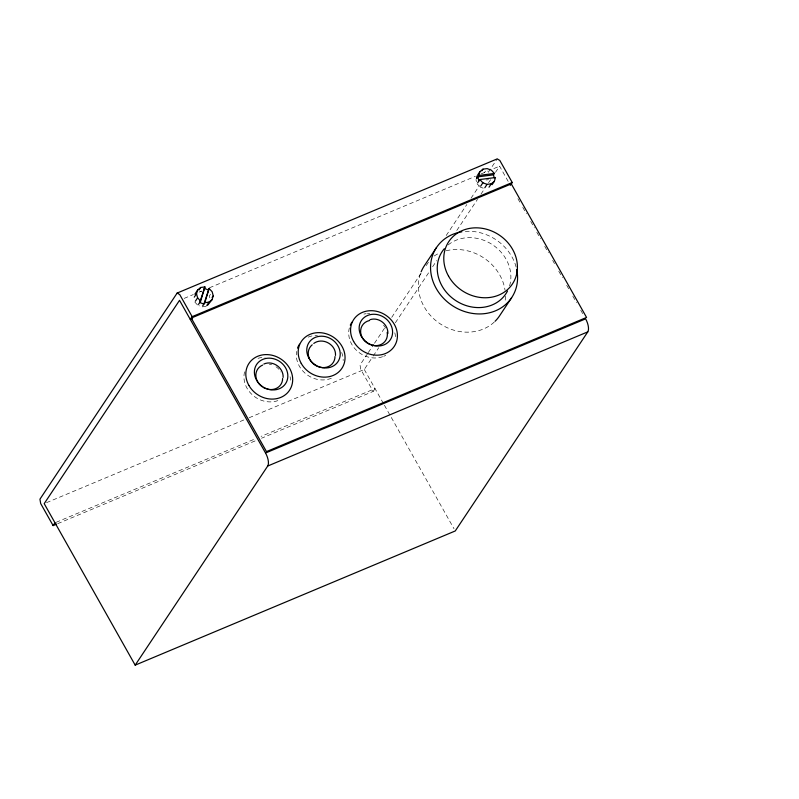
<?xml version="1.0" encoding="UTF-8"?>
<svg xmlns="http://www.w3.org/2000/svg" width="799" height="799" viewBox="0 0 799 799"><rect width="100%" height="100%" fill="white"/><g stroke="black" fill="none" stroke-linecap="round" stroke-linejoin="round"><path stroke-width="0.6" stroke-dasharray="4 3" d="M210.477 294.272L209.348 295.96L210.447 300.034M484.374 172.814L485.492 171.136M367.6 353.617L360.019 365.013L360.739 369.348L373.173 391.42L261.503 438.242M368.289 352.579L373.802 344.299M374.491 343.26L384.838 327.72M391.73 317.363L421.373 272.829M426.207 265.578L428.963 261.433M446.192 235.535L466.876 204.464M471.011 198.252L479.29 185.827M488.249 172.354L497.218 158.891M249.128 417.747L364.264 369.478L372.544 357.033M373.233 355.994L378.756 347.695M395.335 322.806L429.163 271.97M432.619 266.786L436.753 260.564M456.778 230.482L477.492 199.36M480.948 194.177L484.404 188.983M488.539 182.761L490.616 179.655M495.45 172.394L499.585 166.172L509.772 184.239M373.173 391.42L375.041 388.624L261.063 436.394M184.13 298.407L193.338 294.541M199.091 292.124L201.398 291.166M209.458 287.79L475.415 176.299M481.168 173.892L488.079 170.996M493.832 168.579L499.585 166.172M46.492 502.681L244.524 419.675M56.13 522.306L255.31 438.811M57.718 523.655L256.888 440.169M486.132 180.005L488.539 179.695M200.04 291.395L202.137 291.126M206.212 306.347L202.027 306.886L198.891 305.707M480.089 187.006L483.225 188.184M477.043 183.75L479.33 186.187M194.806 302.052L197.842 305.318M517.892 198.651L520.339 202.986M522.776 207.311L526.431 213.812M530.706 221.393L534.371 227.885M536.808 232.219L540.464 238.721M544.738 246.292L548.404 252.794M552.668 260.374L554.506 263.62M558.771 271.201L562.436 277.702M566.701 285.283L569.148 289.608M572.803 296.109L576.469 302.601M580.733 310.182L583.18 314.516M364.264 369.478L383.8 404.164M384.409 405.243L454.032 528.798M475.954 179.665L476.504 181.703M383.52 325.183A13.903 12.155 33.6 0 1 385.637 328.059M385.777 355.295A24.32 21.273 33.6 0 1 383.71 356.294M382.631 356.714A24.32 21.273 33.6 0 1 357.263 351.081A24.32 21.273 33.6 0 1 349.533 327.25M363.875 314.107A24.32 21.273 33.6 0 1 366.212 313.677M367.4 313.558A24.32 21.273 33.6 0 1 369.837 313.498M394.796 332.813A24.32 21.273 33.6 0 1 395.535 337.478M331.335 378.257A24.32 21.273 33.6 0 1 306.357 374.252A24.32 21.273 33.6 0 1 296.639 351.4M308.174 337.148A24.32 21.273 33.6 0 1 317.463 335.45M341.682 352.489A24.32 21.273 33.6 0 1 343.18 360.579M269.333 364.234A13.903 12.155 33.6 0 1 271.66 364.714M276.015 366.751A13.903 12.155 33.6 0 1 280.888 371.974M277.882 400.619A24.32 21.273 33.6 0 1 252.514 394.996A24.32 21.273 33.6 0 1 244.784 371.155M257.987 358.322A24.32 21.273 33.6 0 1 265.088 357.403M290.047 376.728A24.32 21.273 33.6 0 1 290.696 380.214M494.231 322.097A45.173 39.511 33.6 0 1 439.929 323.655A45.173 39.511 33.6 0 1 420.713 272.878M434.177 256.01A45.173 39.511 33.6 0 1 438.271 253.653M446.132 250.776A45.173 39.511 33.6 0 1 505.028 290.197M505.447 296.199A45.173 39.511 33.6 0 1 504.938 302.082M465.288 231.41A45.173 39.511 33.6 0 1 516.164 267.176M448.199 244.893A38.222 33.428 33.6 0 1 492.683 244.844A38.222 33.428 33.6 0 1 509.562 285.962"/><path stroke-width="1.2" d="M194.267 297.138L196.514 293.772L197.663 289.967L200.739 287.46L204.934 286.921L200.649 301.113L198.472 304.379M204.934 286.921L199.71 302.511L203.885 304.079L209.108 288.489L212.154 291.755L213.243 295.83L212.095 299.635L207.76 305.088M202.646 305.957L204.824 302.681L209.108 288.489M476.524 177.768L477.103 175.86M476.574 178.736L478.751 175.46L479.899 171.655L482.986 169.148L487.17 168.609L491.355 170.177L494.391 173.443L493.462 174.841L494.281 177.897M492.104 184.689L494.341 181.323L495.49 177.518L479.849 179.535L477.672 182.811M510.371 185.308L512.239 182.502L499.804 160.429L497.218 158.891L177.148 293.063L39.95 499.175L40.669 503.52L53.114 525.592L56.559 524.144M194.856 294.172L197.663 289.967M199.061 289.987L200.739 287.46M195.365 301.213L197.603 297.847L196.514 293.772M53.114 525.592L54.971 522.786M512.239 182.502L192.169 316.664L190.302 319.47L192.609 318.501M206.771 305.508L209.018 302.142L212.095 299.635M212.125 297.508L213.243 295.83M265.548 453.013L179.525 300.334L44.195 503.65L135.181 665.138L267.715 466.027L587.784 331.865A10.427 4.365 67.3 0 0 585.617 318.841L265.548 453.013A10.427 4.365 67.3 0 1 267.715 466.027M477.662 175.021L479.899 171.655M481.867 170.836L482.986 169.148M436.524 247.49L424.389 265.717A45.173 39.511 33.6 0 0 421.133 271.8M480.648 186.167L482.886 182.801L479.849 179.535M484.823 187.735L487.06 184.369L491.255 183.83L494.341 181.323M489.018 187.196L491.255 183.83M511.6 297.737L499.465 315.975A45.173 39.511 33.6 0 1 495.07 321.288M587.784 331.865L455.25 530.965L135.181 665.138M313.777 343.42C322.556 337.008 336.219 344.479 335.5 355.425M263.82 364.054C272.739 360.029 283.635 367.64 283.126 377.388M369.947 319.71C378.666 316.714 388.314 324.354 387.875 333.473M478.751 175.46L494.391 173.443M493.462 174.841L477.822 176.859L478.911 180.944M204.824 302.681L209.018 302.142M482.886 182.801L487.06 184.369M204.005 288.319L208.179 289.887M177.148 293.063L179.735 294.591L192.169 316.664M197.603 297.847L200.649 301.113M387.195 332.374A13.903 12.155 33.6 0 1 371.585 345.068M370.446 344.699A13.903 12.155 33.6 0 1 368.259 343.67M367.22 343.041A13.903 12.155 33.6 0 1 360.669 330.197A13.903 12.155 33.6 0 1 369.498 320.529M350.312 325.143A24.32 21.273 33.6 0 1 351.92 322.217M335.011 356.544A13.903 12.155 33.6 0 1 318.072 366.651M316.963 366.182A13.903 12.155 33.6 0 1 312.219 344.808M297.518 348.144A24.32 21.273 33.6 0 1 299.545 344.169M282.636 378.496A13.903 12.155 33.6 0 1 266.826 388.983M265.697 388.604A13.903 12.155 33.6 0 1 263.5 387.585M262.471 386.946A13.903 12.155 33.6 0 1 262.631 365.103M516.733 269.553A45.173 39.511 33.6 0 1 483.824 313.727A45.173 39.511 33.6 0 1 431.959 278.052A45.173 39.511 33.6 0 1 461.872 231.81M507.495 291.056A38.222 33.428 33.6 0 1 455.44 300.384A38.222 33.428 33.6 0 1 444.274 248.739M511.31 183.9L191.241 318.072L266.486 451.615L586.556 317.443L511.31 183.9M353.627 341.483A24.32 21.273 33.6 0 0 394.207 346.466A24.32 21.273 33.6 0 0 374.152 310.871A24.32 21.273 33.6 0 0 353.627 341.483M361.318 336.239A17.378 15.201 33.6 0 0 390.302 339.805A17.378 15.201 33.6 0 0 375.969 314.377A17.378 15.201 33.6 0 0 361.318 336.239M301.253 363.435A24.32 21.273 33.6 0 0 341.832 368.429A24.32 21.273 33.6 0 0 321.777 332.823A24.32 21.273 33.6 0 0 301.253 363.435M308.943 358.192A17.378 15.201 33.6 0 0 337.927 361.757A17.378 15.201 33.6 0 0 323.595 336.329A17.378 15.201 33.6 0 0 308.943 358.192M248.879 385.388A24.32 21.273 33.6 0 0 289.458 390.381A24.32 21.273 33.6 0 0 269.403 354.776A24.32 21.273 33.6 0 0 248.879 385.388M256.559 380.144A17.378 15.201 33.6 0 0 285.553 383.71A17.378 15.201 33.6 0 0 271.221 358.282A17.378 15.201 33.6 0 0 256.559 380.144M448.589 276.214A38.222 33.428 33.6 0 0 512.359 284.064A38.222 33.428 33.6 0 0 480.838 228.124A38.222 33.428 33.6 0 0 448.589 276.214"/></g></svg>
